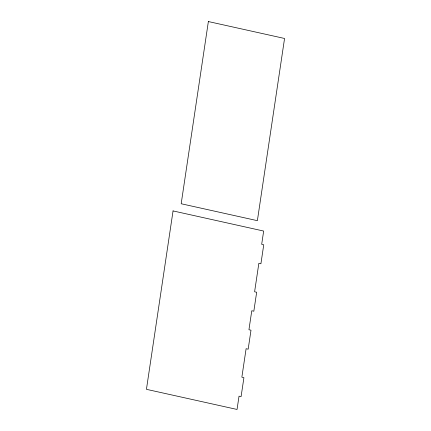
<?xml version="1.0" encoding="UTF-8"?>
<svg xmlns="http://www.w3.org/2000/svg" width="431" height="431" viewBox="0 0 431 431"><rect width="100%" height="100%" fill="white"/><g stroke="black" fill="none" stroke-linecap="round" stroke-linejoin="round"><path stroke-width="0.65" d="M173.057 210.921L146.438 389.328L237.045 409.45L239.027 396.164L241.085 396.622L243.919 377.642L241.861 377.184L246.106 348.717L248.17 349.175L250.998 330.194L248.94 329.737L251.774 310.756L253.832 311.214L256.66 292.24L254.602 291.782L258.853 263.309L260.911 263.767L263.74 244.792L261.682 244.334L263.664 231.048L173.057 210.921M208.367 21.55L181.182 203.75L257.377 220.672L284.562 38.472L208.367 21.55"/></g></svg>
